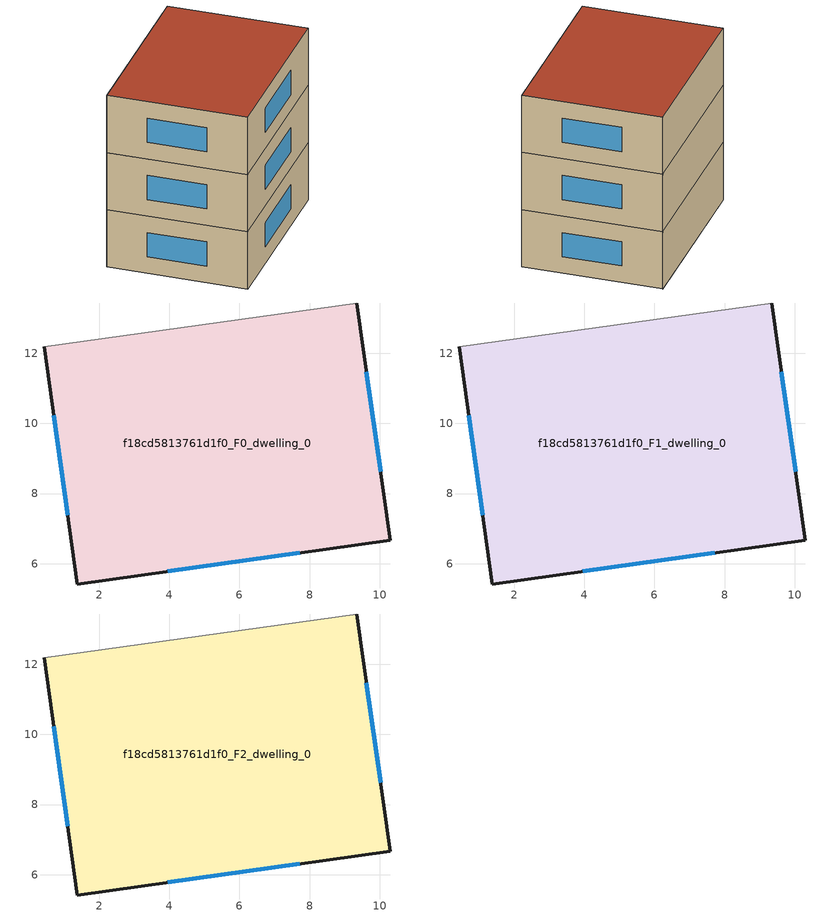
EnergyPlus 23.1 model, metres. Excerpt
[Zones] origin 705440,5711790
f18cd5813761d1f0_F0_dwelling_0
 floor ground (EU_floor_Construction): 9.35,13.44 10.3,6.67 1.38,5.42 0.43,12.18 z0
 wall outside (EU_wall_Construction): 0.43,12.18 1.38,5.42 10.3,6.67 9.35,13.44 z0:3
 wall adiabatic (EU_wall_Construction): 9.35,13.44 0.43,12.18 z0:3
 window (EU_Window_Construction): 10.03,8.63 9.63,11.48 / 3.96,5.78 7.72,6.31 / 0.7,10.23 1.11,7.37 z0.87:2.13
f18cd5813761d1f0_F1_dwelling_0
 floor to f18cd5813761d1f0_F0_dwelling_0 (EU_floor_Construction): 9.35,13.44 10.3,6.67 1.38,5.42 0.43,12.18 z3
 wall outside (EU_wall_Construction): 0.43,12.18 1.38,5.42 10.3,6.67 9.35,13.44 z3:6
 wall adiabatic (EU_wall_Construction): 9.35,13.44 0.43,12.18 z3:6
 window (EU_Window_Construction): 10.03,8.63 9.63,11.48 / 3.96,5.78 7.72,6.31 / 0.7,10.23 1.11,7.37 z3.87:5.13
f18cd5813761d1f0_F2_dwelling_0
 floor to f18cd5813761d1f0_F1_dwelling_0 (EU_floor_Construction): 9.35,13.44 10.3,6.67 1.38,5.42 0.43,12.18 z6
 wall outside (EU_wall_Construction): 0.43,12.18 1.38,5.42 10.3,6.67 9.35,13.44 z6:9
 wall adiabatic (EU_wall_Construction): 9.35,13.44 0.43,12.18 z6:9
 window (EU_Window_Construction): 10.03,8.63 9.63,11.48 / 3.96,5.78 7.72,6.31 / 0.7,10.23 1.11,7.37 z6.87:8.13
 roof outside (EU_roof_Construction): 10.3,6.67 9.35,13.44 0.43,12.18 1.38,5.42 z9
shading: 9.36,13.44 0.43,12.17 z0:9
[Building]
EU S2 Campaign: North Axis=0; Terrain=City; Solar Distribution=FullExterior
[Site:Location]
London: Latitude=51.5; Longitude=-0.5; Time Zone=0; Elevation=25
[SizingPeriod:WeatherFileDays]
AnnualSizingPeriod: Begin Month=1; Begin Day of Month=1; End Month=12; End Day of Month=31; Day of Week for Start Day=Monday; Use Weather File Daylight Saving Period=No; Use Weather File Rain and Snow Indicators=No
[MATERIAL]
EU_InternalMass_Material: Roughness=MediumRough; Thickness=0.1; Conductivity=1; Density=1800; Specific Heat=900; Thermal Absorptance=0.9; Solar Absorptance=0.7; Visible Absorptance=0.7
[MATERIAL:NOMASS] Roughness=MediumRough; Thermal Absorptance=0.9; Solar Absorptance=0.7; Visible Absorptance=0.7
Name | Thermal Resistance
EU_wall_NoMass | 0.724719
EU_roof_NoMass | 2.98947
EU_floor_NoMass | 2.39157
[WINDOWMATERIAL:SIMPLEGLAZINGSYSTEM]
EU_Window_SimpleGlazing: UFactor=2.63425; Solar Heat Gain Coefficient=0.76; Visible Transmittance=0.76
[CONSTRUCTION]
EU_wall_Construction: EU_wall_NoMass
EU_roof_Construction: EU_roof_NoMass
EU_floor_Construction: EU_floor_NoMass
EU_Window_Construction: EU_Window_SimpleGlazing
EU_InternalMass_Construction: EU_InternalMass_Material
[ZONE] Type=1; Multiplier=1; Ceiling Height=autocalculate; Volume=184.65; Floor Area=autocalculate; Part of Total Floor Area=Yes
f18cd5813761d1f0_F0_dwelling_0; f18cd5813761d1f0_F1_dwelling_0; f18cd5813761d1f0_F2_dwelling_0
[INTERNALMASS] Construction=EU_InternalMass_Construction; Surface Area=61.5502
Name | Zone or ZoneList
f18cd5813761d1f0_F0_dwelling_0_EU_InternalMass | f18cd5813761d1f0_F0_dwelling_0
f18cd5813761d1f0_F1_dwelling_0_EU_InternalMass | f18cd5813761d1f0_F1_dwelling_0
f18cd5813761d1f0_F2_dwelling_0_EU_InternalMass | f18cd5813761d1f0_F2_dwelling_0
[OTHEREQUIPMENT] Fuel Type=Electricity; Design Level Calculation Method=Watts/Area; Power per Zone Floor Area=1; Fraction Latent=0; Fraction Radiant=0; Fraction Lost=0; Carbon Dioxide Generation Rate=0; EndUse Subcategory=EU_Step8_InternalGains
Name | Zone or ZoneList or Space or SpaceList | Schedule
EU_Step8_InternalGain_f18cd5813761d1f0_F0_dwelling_0_f000 | f18cd5813761d1f0_F0_dwelling_0 | EU_Step8_GainSchedule_f18cd5813761d1f0_F0_dwelling_0_f000
EU_Step8_InternalGain_f18cd5813761d1f0_F1_dwelling_0_f000 | f18cd5813761d1f0_F1_dwelling_0 | EU_Step8_GainSchedule_f18cd5813761d1f0_F1_dwelling_0_f000
EU_Step8_InternalGain_f18cd5813761d1f0_F2_dwelling_0_f000 | f18cd5813761d1f0_F2_dwelling_0 | EU_Step8_GainSchedule_f18cd5813761d1f0_F2_dwelling_0_f000
[ZONEVENTILATION:DESIGNFLOWRATE] Schedule=EU_AlwaysOn; Design Flow Rate Calculation Method=AirChanges/Hour; Air Changes per Hour=0.418135; Ventilation Type=Natural; Fan Pressure Rise=0; Fan Total Efficiency=1; Constant Term Coefficient=1; Temperature Term Coefficient=0; Velocity Term Coefficient=0; Velocity Squared Term Coefficient=0; Minimum Indoor Temperature=-100; Maximum Indoor Temperature=100; Delta Temperature=-100; Minimum Outdoor Temperature=-100; Maximum Outdoor Temperature=100; Maximum Wind Speed=40
Name | Zone or ZoneList or Space or SpaceList
EU_ConstantAir_f18cd5813761d1f0_F0_dwelling_0 | f18cd5813761d1f0_F0_dwelling_0
EU_ConstantAir_f18cd5813761d1f0_F1_dwelling_0 | f18cd5813761d1f0_F1_dwelling_0
EU_ConstantAir_f18cd5813761d1f0_F2_dwelling_0 | f18cd5813761d1f0_F2_dwelling_0
[HVACTEMPLATE:THERMOSTAT] Constant Heating Setpoint=20; Constant Cooling Setpoint=50
EU_HeatOnly_f18cd5813761d1f0_F0_dwelling_0; EU_HeatOnly_f18cd5813761d1f0_F1_dwelling_0; EU_HeatOnly_f18cd5813761d1f0_F2_dwelling_0
[HVACTEMPLATE:ZONE:IDEALLOADSAIRSYSTEM] System Availability Schedule=EU_AlwaysOn; Maximum Heating Supply Air Temperature=50; Minimum Cooling Supply Air Temperature=13; Maximum Heating Supply Air Humidity Ratio=0.0156; Minimum Cooling Supply Air Humidity Ratio=0.0077; Heating Limit=NoLimit; Cooling Limit=NoLimit; Heating Availability Schedule=EU_AlwaysOn; Cooling Availability Schedule=EU_CoolingOff; Dehumidification Control Type=ConstantSensibleHeatRatio; Cooling Sensible Heat Ratio=0.7; Dehumidification Setpoint=60; Humidification Control Type=None; Humidification Setpoint=30; Outdoor Air Method=None; Outdoor Air Flow Rate per Person=0.00944; Outdoor Air Flow Rate per Zone Floor Area=0; Outdoor Air Flow Rate per Zone=0; Demand Controlled Ventilation Type=None; Outdoor Air Economizer Type=NoEconomizer; Heat Recovery Type=None; Sensible Heat Recovery Effectiveness=0.7; Latent Heat Recovery Effectiveness=0.65
Name | Template Thermostat
f18cd5813761d1f0_F0_dwelling_0 | EU_HeatOnly_f18cd5813761d1f0_F0_dwelling_0
f18cd5813761d1f0_F1_dwelling_0 | EU_HeatOnly_f18cd5813761d1f0_F1_dwelling_0
f18cd5813761d1f0_F2_dwelling_0 | EU_HeatOnly_f18cd5813761d1f0_F2_dwelling_0
[SIZING:ZONE] Zone Cooling Design Supply Air Temperature Input Method=SupplyAirTemperature; Zone Cooling Design Supply Air Temperature=13; Zone Heating Design Supply Air Temperature Input Method=SupplyAirTemperature; Zone Heating Design Supply Air Temperature=50; Zone Cooling Design Supply Air Humidity Ratio=0.008; Zone Heating Design Supply Air Humidity Ratio=0.008; Cooling Design Air Flow Method=DesignDay; Cooling Design Air Flow Rate=0; Cooling Minimum Air Flow per Zone Floor Area=0.000762; Cooling Minimum Air Flow=0; Cooling Minimum Air Flow Fraction=0.2; Heating Design Air Flow Method=DesignDay; Heating Design Air Flow Rate=0; Heating Maximum Air Flow per Zone Floor Area=0.002032; Heating Maximum Air Flow=0.141576; Heating Maximum Air Flow Fraction=0.3; Account for Dedicated Outdoor Air System=No; Dedicated Outdoor Air System Control Strategy=NeutralSupplyAir; Dedicated Outdoor Air Low Setpoint Temperature for Design=autosize; Dedicated Outdoor Air High Setpoint Temperature for Design=autosize; Zone Load Sizing Method=Sensible Load Only No Latent Load; Zone Latent Cooling Design Supply Air Humidity Ratio Input Method=HumidityRatioDifference; Zone Cooling Design Supply Air Humidity Ratio Difference=0.005; Zone Latent Heating Design Supply Air Humidity Ratio Input Method=HumidityRatioDifference; Zone Humidification Design Supply Air Humidity Ratio Difference=0.005
f18cd5813761d1f0_F0_dwelling_0; f18cd5813761d1f0_F1_dwelling_0; f18cd5813761d1f0_F2_dwelling_0
[SCHEDULE:CONSTANT]
Name | Hourly Value
EU_AlwaysOn | 1
EU_CoolingOff | 0
[SCHEDULE:FILE] Column Number=1; Rows to Skip at Top=0; Number of Hours of Data=8760; Column Separator=Comma; Interpolate to Timestep=No; Minutes per Item=60; Adjust Schedule for Daylight Savings=Yes
Name | File
EU_Step8_GainSchedule_f18cd5813761d1f0_F0_dwelling_0_f000 | ../../schedules/f18cd5813761d1f0/f18cd5813761d1f0_F0_dwelling_0_f000_gain.csv
EU_Step8_GainSchedule_f18cd5813761d1f0_F1_dwelling_0_f000 | ../../schedules/f18cd5813761d1f0/f18cd5813761d1f0_F1_dwelling_0_f000_gain.csv
EU_Step8_GainSchedule_f18cd5813761d1f0_F2_dwelling_0_f000 | ../../schedules/f18cd5813761d1f0/f18cd5813761d1f0_F2_dwelling_0_f000_gain.csv
